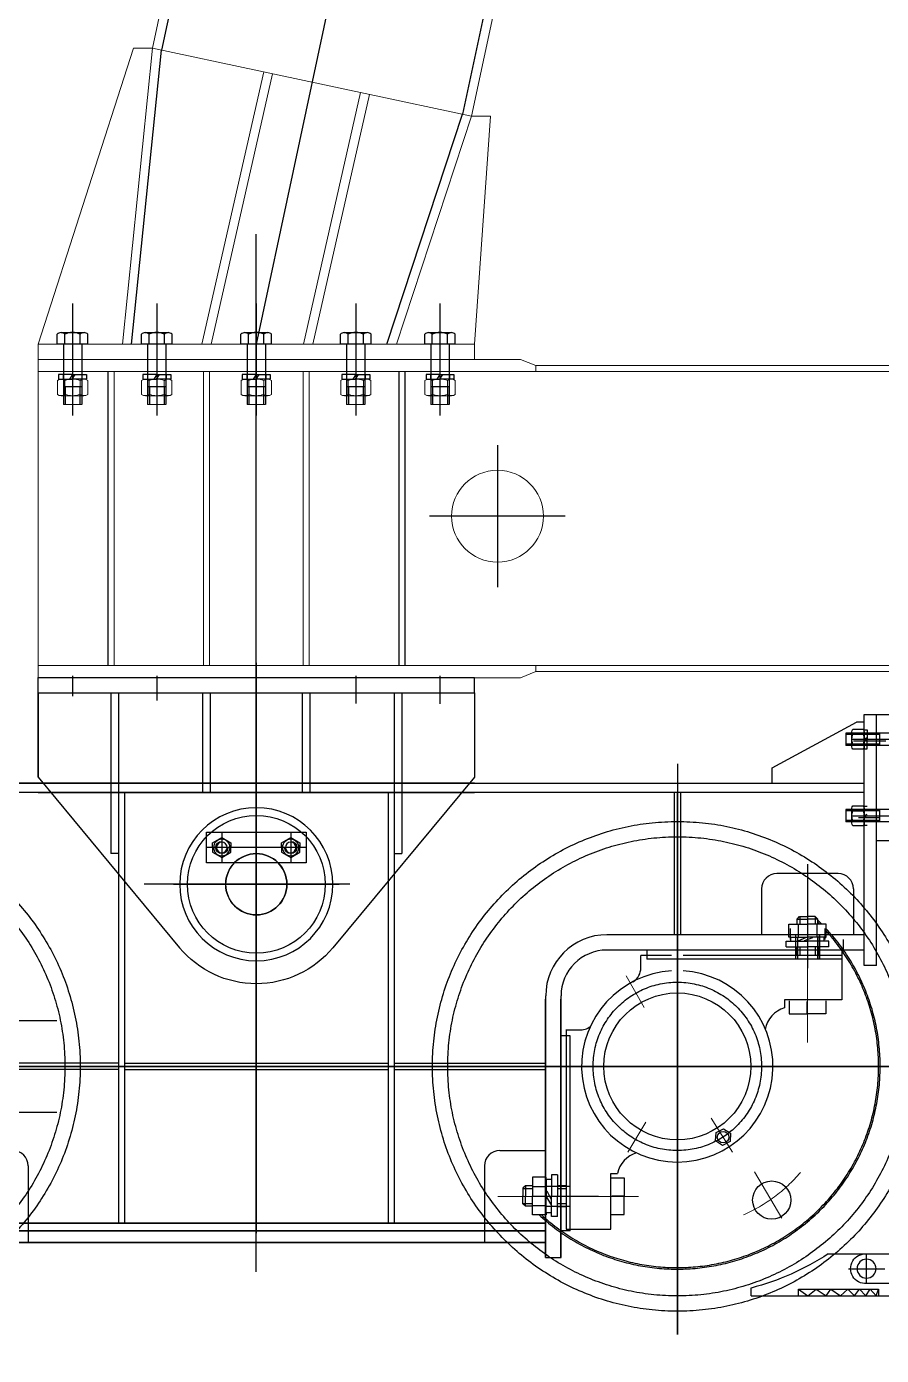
# Model space of a CAD drawing. Extents: x 1767995 to 4174245, y 542814 to 862564.
# Drawn here: x 2597387 to 2598503, y 821453 to 823190 of the extents above; entities that cross this region are included whole.
import ezdxf

# ---------------------------------------------------------------- set-up
doc = ezdxf.new("R2010")
doc.units = 0
doc.header["$LTSCALE"] = 3500
for name, pattern in [('CENTER', [2, 1.25, -0.25, 0.25, -0.25]), ('CENTER2', [1.125, 0.75, -0.125, 0.125, -0.125]), ('DASHDOT', [25.4, 12.7, -6.35, 0, -6.35]), ('DASHED', [0.75, 0.5, -0.25]), ('PHANTOM', [2.5, 1.25, -0.25, 0.25, -0.25, 0.25, -0.25])]:
    doc.linetypes.add(name, pattern=pattern)
for name, color, linetype, lineweight in [('1轮廓实线层', 7, 'Continuous', 30), ('5文本', 7, 'Continuous', 15), ('CENTER', 1, 'DASHDOT', 15)]:
    doc.layers.add(name, color=color, linetype=linetype, lineweight=lineweight)
for name, color, linetype in [('2中心线', 1, 'DASHED'), ('2点划线', 2, 'CENTER2'), ('2细线层', 4, 'Continuous'), ('3中心线层', 1, 'CENTER'), ('4虚线层', 6, 'DASHED'), ('8符号标注层', 31, 'Continuous'), ('9双点划线层', 6, 'PHANTOM'), ('dim', 7, 'Continuous'), ('MAINLIN', 7, 'Continuous'), ('PBZ', 7, 'Continuous'), ('PHANTOM', 1, 'PHANTOM')]:
    doc.layers.add(name, color=color, linetype=linetype)

# ---------------------------------------------------------------- blocks, each defined once
blk = doc.blocks.new('AA')
for p, q in [((9834.1, -6571.5), (6866.8, -20498.8)), ((10269.6, -6571.5), (7283.5, -20587.4)), ((6841.8, -20498.8), (6717.3, -20885.5)), ((6827.5, -20885.5), (6866.8, -20498.8)), ((6866.8, -20498.8), (6841.8, -20498.8)), ((7283.5, -20587.4), (6866.8, -20498.8)), ((7012, -20529.7), (6931.3, -20885.5)), ((7023.7, -20532.2), (6943.6, -20885.5)), ((7138.6, -20556.6), (7064.1, -20885.5)), ((7150.4, -20559.1), (7076.4, -20885.5)), ((7185.5, -20885.5), (7283.5, -20587.4)), ((7283.5, -20587.4), (7308.5, -20587.4)), ((7308.5, -20587.4), (7287.3, -20885.5)), ((6717.3, -20905.5), (6717.3, -20885.5)), ((6717.3, -20885.5), (7287.3, -20885.5)), ((6717.3, -20885.5), (6827.5, -20885.5)), ((7002.3, -20885.5), (7287.3, -20885.5)), ((7002.3, -20885.5), (7177.3, -20885.5)), ((7287.3, -20885.5), (7287.3, -20905.5)), ((7287.3, -20905.5), (6717.3, -20905.5))]:
    blk.add_line(p, q)
at = {"layer": '3中心线层'}
for p, q in [((10051.9, -6571.5), (7002.3, -20885.5)), ((6762.3, -20832.3), (6762.3, -20978.7)), ((6872.3, -20832.3), (6872.3, -20978.7)), ((7002.3, -20832.3), (7002.3, -20978.7)), ((7132.3, -20832.3), (7132.3, -20978.7)), ((7242.3, -20832.3), (7242.3, -20978.7))]:
    blk.add_line(p, q, dxfattribs=at)
at = {"layer": '4虚线层'}
for p, q in [((9846.4, -6571.5), (6878.5, -20501.3)), ((10257.4, -6571.5), (7271.7, -20584.9)), ((6839.5, -20885.5), (6878.5, -20501.3)), ((7172.9, -20885.5), (7271.7, -20584.9))]:
    blk.add_line(p, q, dxfattribs=at)
blk = doc.blocks.new('AAA')
for p, q in [((3450.8, -24771.8), (4080.8, -24771.8)), ((3450.8, -24771.8), (3450.8, -24787.8)), ((4080.8, -24771.8), (4100.8, -24779.8)), ((4100.8, -24779.8), (4100.8, -24787.8)), ((4100.8, -24779.8), (12170.8, -24779.8)), ((3450.8, -24787.8), (3450.8, -25171.8)), ((12820.8, -24787.8), (3450.8, -24787.8)), ((3541.9, -25171.8), (3541.9, -24787.8)), ((3549.9, -24787.8), (3549.9, -25171.8)), ((3666.6, -24787.8), (3666.6, -25171.8)), ((3674.6, -24787.8), (3674.6, -25171.8)), ((3796.9, -24787.8), (3796.9, -25171.8)), ((3804.9, -24787.8), (3804.9, -25171.8)), ((3921.9, -24787.8), (3921.9, -25171.8)), ((3929.9, -25171.8), (3929.9, -24787.8)), ((3450.8, -25187.8), (3450.8, -25171.8)), ((3450.8, -25171.8), (12820.8, -25171.8)), ((4080.8, -25187.8), (4100.8, -25179.8)), ((4100.8, -25179.8), (4100.8, -25171.8)), ((12170.7, -25179.8), (4100.9, -25179.8)), ((3450.8, -25187.8), (4080.8, -25187.8))]:
    blk.add_line(p, q)
blk.add_circle((4050.8, -24976.7), 60)
at = {"layer": '3中心线层'}
for p, q in [((3735.8, -25319.4), (3735.8, -24608.3)), ((4050.8, -24883.7), (4050.8, -25069.6)), ((4139.3, -24976.7), (3962.2, -24976.7))]:
    blk.add_line(p, q, dxfattribs=at)
at = {"layer": '4虚线层'}
for p, q in [((3541.9, -24787.8), (3541.9, -25171.8)), ((3921.9, -24787.8), (3921.9, -25171.8)), ((3929.9, -24787.8), (3929.9, -25171.8))]:
    blk.add_line(p, q, dxfattribs=at)
blk = doc.blocks.new('*U193')
at = {"layer": '1轮廓实线层'}
for p, q in [((0, 13.1), (-12, 6.2)), ((-12, 6.2), (-12, 0)), ((-12, -6.2), (-12, 0)), ((12, 6.2), (0, 13.1)), ((12, 0), (12, 6.2)), ((12, 0), (12, -6.2)), ((0, -13.1), (-12, -6.2)), ((12, -6.2), (0, -13.1))]:
    blk.add_line(p, q, dxfattribs=at)
blk.add_circle((0, 0), 10.8, dxfattribs=at)
at = {"layer": '3中心线层'}
for p, q in [((-13.7, 0), (14.5, 0)), ((0, 14.7), (0, -14.3))]:
    blk.add_line(p, q, dxfattribs=at)
blk = doc.blocks.new('*U194')
at = {"layer": '1轮廓实线层'}
for p, q in [((0, 13.1), (-12, 6.2)), ((-12, 6.2), (-12, 0)), ((-12, -6.2), (-12, 0)), ((12, 6.2), (0, 13.1)), ((12, 0), (12, 6.2)), ((12, 0), (12, -6.2)), ((0, -13.1), (-12, -6.2)), ((12, -6.2), (0, -13.1))]:
    blk.add_line(p, q, dxfattribs=at)
blk.add_circle((0, 0), 10.8, dxfattribs=at)
at = {"layer": '3中心线层'}
for p, q in [((-13.7, 0), (14.5, 0)), ((0, 14.7), (0, -14.3))]:
    blk.add_line(p, q, dxfattribs=at)
blk = doc.blocks.new('45TG54T')
for p, q in [((7658, 8504.1), (5954, 8504.1)), ((6310, 8504.1), (6310, 8318.1)), ((6318, 8504.1), (6318, 8318.1)), ((7410, 8504.1), (7410, 8318.1)), ((7418, 8504.1), (7418, 8318.1)), ((6104, 8398.1), (6184, 8398.1)), ((7624, 8398.1), (7544, 8398.1)), ((6084, 8378.1), (6084, 8318.1)), ((6204, 8378.1), (6204, 8318.1)), ((7524, 8378.1), (7524, 8318.1)), ((7644, 8378.1), (7644, 8318.1)), ((5977, 8318.1), (6406, 8318.1)), ((7658, 8318.1), (7322, 8318.1)), ((5977, 8298.1), (6406, 8298.1)), ((6099, 8286.1), (6354, 8286.1)), ((6354, 8298.1), (6354, 8286.1)), ((7658, 8298.1), (7322, 8298.1)), ((7374, 8298.1), (7374, 8286.1)), ((7629, 8286.1), (7374, 8286.1)), ((5969, 8278.1), (5977, 8278.1)), ((7674, 8278.1), (7658, 8278.1)), ((6466, 7896.1), (6466, 8238.1)), ((6486, 7896.1), (6486, 8238.1)), ((7242, 7896.1), (7242, 8238.1)), ((7262, 7896.1), (7262, 8238.1)), ((6454, 7931.1), (6454, 8186.1)), ((6454, 8186.1), (6466, 8186.1)), ((7274, 8186.1), (7262, 8186.1)), ((7274, 7931.1), (7274, 8186.1)), ((7044, 8049.1), (7044, 8041.1)), ((6546, 8036.1), (6486, 8036.1)), ((7182, 8036.1), (7242, 8036.1)), ((6566, 8016.1), (6566, 7916.1)), ((7162, 8016.1), (7162, 7916.1)), ((6454, 7931.1), (6466, 7931.1)), ((7274, 7931.1), (7262, 7931.1)), ((6486, 7896.1), (6466, 7896.1)), ((7242, 7896.1), (7262, 7896.1))]:
    blk.add_line(p, q)
for centre, radius, start, end in [((6104, 8378.1), 20, 90, 180), ((6184, 8378.1), 20, 0, 90), ((7544, 8378.1), 20, 90, 180), ((7624, 8378.1), 20, 0, 90), ((6406, 8238.1), 80, 0, 90), ((7322, 8238.1), 80, 90, 180), ((6406, 8238.1), 60, 0, 90), ((7322, 8238.1), 60, 90, 180), ((6546, 8016.1), 20, 0, 90), ((7182, 8016.1), 20, 90, 180)]:
    blk.add_arc(centre, radius, start, end)
at = {"layer": '1轮廓实线层'}
for p, q in [((7658, 8606.1), (7674, 8606.1)), ((5954, 8504.1), (5954, 8516.1)), ((6099, 8298.1), (6099, 8286.1)), ((6354, 8298.1), (6354, 8286.1)), ((7374, 8298.1), (7374, 8286.1)), ((7629, 8298.1), (7629, 8286.1)), ((6486, 7916.1), (7242, 7916.1))]:
    blk.add_line(p, q, dxfattribs=at)
for radius in [90, 40]:
    blk.add_circle((6864, 8384.1), radius, dxfattribs=at)
at = {"layer": '2中心线', "linetype": 'DASHED', "ltscale": 0.5}
for p, q in [((6144, 8409.9), (6144, 8274.3)), ((7584, 8410.4), (7584, 8274.3)), ((6417.1, 7976.1), (6503.9, 7976.1)), ((7310.8, 7976.1), (7224, 7976.1))]:
    blk.add_line(p, q, dxfattribs=at)
at = {"layer": '3中心线层'}
for p, q in [((6864, 7877.5), (6864, 8595.5)), ((7686.1, 8571.1), (7643.9, 8571.1)), ((6314, 8544.1), (6314, 7795.8)), ((7414, 8541.6), (7414, 7795.8)), ((7678.4, 8471.1), (7650.6, 8471.1)), ((5959.7, 8146.1), (7768.2, 8146.1))]:
    blk.add_line(p, q, dxfattribs=at)
at = {"layer": '3中心线层', "color": 0, "linetype": 'ByBlock'}
for p, q in [((7538, 8536.1), (7648, 8596.1)), ((7658, 8596.1), (7648, 8596.1)), ((7538, 8516.1), (7538, 8536.1))]:
    blk.add_line(p, q, dxfattribs=at)
at = {"layer": '3中心线层', "ltscale": 0.5}
blk.add_line((6755.9, 8384.1), (6972, 8384.1), dxfattribs=at)
at = {"layer": '4虚线层', "ltscale": 0.5}
for p, q in [((6684, 8504.1), (6684, 7941.1)), ((6692, 8504.1), (6692, 7941.1)), ((7036, 8504.1), (7036, 7941.1)), ((7044, 8504.1), (7044, 7941.1)), ((7568.5, 8318.1), (7568.5, 8286.1)), ((7599.5, 8318.1), (7599.5, 8286.1)), ((6692, 8150.1), (7036, 8150.1)), ((6692, 8142.1), (7036, 8142.1)), ((6454, 7989.1), (6486, 7989.1)), ((7274, 7989.1), (7242, 7989.1)), ((6454, 7963.1), (6486, 7963.1)), ((7274, 7963.1), (7242, 7963.1)), ((6486, 7941.1), (7242, 7941.1)), ((6486, 7931.1), (7242, 7931.1))]:
    blk.add_line(p, q, dxfattribs=at)
at = {"layer": '4虚线层'}
for p, q in [((6128.5, 8318.1), (6128.5, 8286.1)), ((6159.5, 8318.1), (6159.5, 8286.1))]:
    blk.add_line(p, q, dxfattribs=at)
at = {"layer": '9双点划线层'}
for centre, radius in [((6314, 8146.1), 320), ((7414, 8146.1), 320), ((6314, 8146.1), 300), ((7414, 8146.1), 300)]:
    blk.add_circle(centre, radius, dxfattribs=at)
at = {"layer": 'PBZ', "linetype": 'Continuous'}
for p, q in [((7658, 8278.1), (7658, 8606.1)), ((7674, 8278.1), (7674, 8606.1)), ((5954, 8516.1), (7658, 8516.1)), ((5969, 8278.1), (5969, 8504.1)), ((5977, 8278.1), (5977, 8504.1)), ((6684, 8150.1), (6486, 8150.1)), ((7044, 8150.1), (7242, 8150.1)), ((6684, 8142.1), (6486, 8142.1)), ((7044, 8142.1), (7242, 8142.1))]:
    blk.add_line(p, q, dxfattribs=at)
blk = doc.blocks.new('4TR3T')
at = {"layer": '1轮廓实线层'}
for p, q in [((-1598, 6920.1), (-2168, 6920.1)), ((-1598, 6900.1), (-2168, 6900.1)), ((-1598, 6900.1), (-1598, 6790.1)), ((-2168, 6790.1), (-1983.1, 6567.1)), ((-1598, 6790.1), (-1782.9, 6567.1)), ((-1943, 6770.1), (-1953, 6770.1)), ((-1823, 6770.1), (-1813, 6770.1)), ((-2063, 6690.1), (-2073, 6690.1)), ((-1703, 6690.1), (-1693, 6690.1))]:
    blk.add_line(p, q, dxfattribs=at)
for centre, radius in [((-1883, 6650.1), 100), ((-1928, 6698.1), 7), ((-1838, 6698.1), 7)]:
    blk.add_circle(centre, radius, dxfattribs=at)
blk.add_arc((-1883, 6650.1), 130, 219.6706, 320.3294, dxfattribs=at)
at = {"layer": '2细线层'}
for centre, start, end in [((-1928, 6698.1), 90, 0), ((-1838, 6698.1), 180, 90)]:
    blk.add_arc(centre, 8, start, end, dxfattribs=at)
at = {"layer": '3中心线层'}
for p, q in [((-1883, 6939.5), (-1883, 6508.5)), ((-2123, 6922.6), (-2123, 6886)), ((-2013, 6922.6), (-2013, 6886.5)), ((-1753, 6922.6), (-1753, 6890.1)), ((-1643, 6922.6), (-1643, 6896.1)), ((-1928, 6712.1), (-1928, 6684.1)), ((-1838, 6712.1), (-1838, 6684.1)), ((-1942, 6698.1), (-1914, 6698.1)), ((-1852, 6698.1), (-1824, 6698.1)), ((-2005.2, 6650.1), (-1736.6, 6650.1))]:
    blk.add_line(p, q, dxfattribs=at)
at = {"layer": 'PBZ', "linetype": 'Continuous'}
for p, q in [((-2168, 6900.1), (-2168, 6920.1)), ((-1598, 6790.1), (-1598, 6920.1)), ((-2168, 6900.1), (-2168, 6790.1)), ((-2073, 6900.1), (-2073, 6690.1)), ((-2063, 6900.1), (-2063, 6690.1)), ((-1953, 6900.1), (-1953, 6770.1)), ((-1943, 6900.1), (-1943, 6770.1)), ((-1823, 6900.1), (-1823, 6770.1)), ((-1813, 6900.1), (-1813, 6770.1)), ((-1703, 6900.1), (-1703, 6690.1)), ((-1693, 6900.1), (-1693, 6690.1))]:
    blk.add_line(p, q, dxfattribs=at)
blk.add_circle((-1883, 6650.1), 40, dxfattribs=at)
blk = doc.blocks.new('54统一5他')
h = blk.add_hatch(color=256)
edge = h.paths.add_edge_path()
edge.add_ellipse((-1357.8, 4717.4), major_axis=(4.82, 4.82), ratio=1, start_angle=135, end_angle=315, ccw=False)
edge.add_ellipse((-1357.8, 4717.4), major_axis=(4.82, 4.82), ratio=1, start_angle=-45, end_angle=135, ccw=False)
for p, q in [((-1560.3, 4759.1), (-1580.3, 4739.1)), ((-1225.3, 4759.1), (-1560.3, 4759.1)), ((-1290.3, 4759.1), (-1290.3, 4609.6)), ((-1250.3, 4759.1), (-1250.3, 4594.1)), ((-1225.3, 4594.1), (-1225.3, 4759.1)), ((-1580.3, 4739.1), (-1580.3, 4139.1)), ((-1260.3, 4726.6), (-1260.3, 4736.4)), ((-1260.3, 4716.8), (-1260.3, 4726.6)), ((-1250.3, 4739.7), (-1258.8, 4739.7)), ((-1250.3, 4733.1), (-1258.8, 4733.1)), ((-1250.3, 4739.7), (-1250.3, 4713.5)), ((-1250.3, 4734.6), (-1185.3, 4734.6)), ((-1229.3, 4734.6), (-1229.3, 4718.6)), ((-1229.3, 4733), (-1185.3, 4733)), ((-1207.1, 4726.6), (-1215.3, 4726.6)), ((-1213.3, 4739), (-1213.3, 4726.6)), ((-1209.2, 4739), (-1213.3, 4739)), ((-1209.2, 4726.6), (-1213.3, 4728.9)), ((-1213.3, 4726.6), (-1209.2, 4724.2)), ((-1213.3, 4714.2), (-1213.3, 4726.6)), ((-1209.2, 4726.6), (-1209.2, 4739)), ((-1209.2, 4736.4), (-1209.2, 4716.8)), ((-1209.2, 4726.6), (-1209.2, 4714.2)), ((-1193.3, 4726.6), (-1209.2, 4726.6)), ((-1194.4, 4739.7), (-1208, 4739.7)), ((-1194.4, 4733.1), (-1208, 4733.1)), ((-1193.3, 4716.8), (-1193.3, 4736.4)), ((-1185.3, 4734.6), (-1185.3, 4718.6)), ((-1316.7, 4719.1), (-1375.1, 4719.1)), ((-1250.3, 4720), (-1258.8, 4720)), ((-1250.3, 4713.5), (-1258.8, 4713.5)), ((-1250.3, 4718.6), (-1185.3, 4718.6)), ((-1229.3, 4720.2), (-1185.3, 4720.2)), ((-1209.2, 4714.2), (-1213.3, 4714.2)), ((-1194.4, 4720), (-1208, 4720)), ((-1208, 4713.5), (-1194.4, 4713.5)), ((-1403.6, 4604), (-1538.7, 4651.4)), ((-1250.3, 4639.7), (-1258.8, 4639.7)), ((-1250.3, 4639.7), (-1250.3, 4613.5)), ((-1209.2, 4639), (-1213.3, 4639)), ((-1209.2, 4626.6), (-1209.2, 4639)), ((-1194.4, 4639.7), (-1208, 4639.7)), ((-1430.1, 4626.6), (-1627.4, 4626.6)), ((-1548.8, 4626.6), (-1407.7, 4592.7)), ((-1260.3, 4626.6), (-1260.3, 4636.4)), ((-1260.3, 4616.8), (-1260.3, 4626.6)), ((-1250.3, 4633.1), (-1258.8, 4633.1)), ((-1250.3, 4620), (-1258.8, 4620)), ((-1250.3, 4634.6), (-1185.3, 4634.6)), ((-1229.3, 4634.6), (-1229.3, 4618.6)), ((-1229.3, 4633), (-1185.3, 4633)), ((-1229.3, 4620.2), (-1185.3, 4620.2)), ((-1209.2, 4626.6), (-1213.3, 4628.9)), ((-1213.3, 4626.6), (-1209.2, 4624.2)), ((-1209.2, 4636.4), (-1209.2, 4616.8)), ((-1209.2, 4626.6), (-1209.2, 4614.2)), ((-1193.3, 4626.6), (-1209.2, 4626.6)), ((-1194.4, 4633.1), (-1208, 4633.1)), ((-1194.4, 4620), (-1208, 4620)), ((-1193.3, 4616.8), (-1193.3, 4636.4)), ((-1185.3, 4634.6), (-1185.3, 4618.6)), ((-1250.3, 4609.6), (-1290.3, 4609.6)), ((-1250.3, 4613.5), (-1258.8, 4613.5)), ((-1250.3, 4618.6), (-1185.3, 4618.6)), ((-1209.2, 4614.2), (-1213.3, 4614.2)), ((-1208, 4613.5), (-1194.4, 4613.5)), ((-1411.2, 4581.3), (-1555.7, 4600.7)), ((-1428.2, 4592.7), (-1387.2, 4592.7)), ((-1416.2, 4592.7), (-1416.2, 4573.5)), ((-1398, 4592.7), (-1398, 4573.5)), ((-1310.3, 4589.6), (-1310.3, 4149.1)), ((-1225.3, 4594.1), (-1250.3, 4594.1)), ((-1420.3, 4573.5), (-1393.9, 4573.5)), ((-1420.3, 4573.5), (-1420.3, 4545.8)), ((-1393.9, 4573.5), (-1393.9, 4545.8)), ((-1420.3, 4545.8), (-1393.9, 4545.8)), ((-1420.3, 4537.8), (-1393.9, 4537.8)), ((-1564, 4531.8), (-1290.3, 4531.8)), ((-1564, 4531.8), (-1564, 4253.9)), ((-1290.3, 4531.8), (-1290.3, 4253.9)), ((-1564, 4253.9), (-1290.3, 4253.9)), ((-1549, 4175.6), (-1564, 4253.9)), ((-1290.3, 4253.9), (-1305.2, 4175.6)), ((-1315, 4167.5), (-1539.2, 4167.5)), ((-1419.5, 4136.3), (-1430.4, 4167.5)), ((-1388.9, 4152.9), (-1425.3, 4152.9)), ((-1394.7, 4136.3), (-1383.8, 4167.5)), ((-1560.3, 4119.1), (-1580.3, 4139.1)), ((-1394.7, 4136.3), (-1419.5, 4136.3)), ((-1340.3, 4119.1), (-1310.3, 4149.1)), ((-1340.3, 4119.1), (-1560.3, 4119.1)), ((-1340.3, 4119.1), (-1323.8, 4024.1)), ((-1260.3, 4054.1), (-1294.7, 4040)), ((-1162.2, 4054.1), (-1260.3, 4054.1)), ((-1212.4, 4015.4), (-1212.4, 4054.1)), ((-1294.7, 4040), (-1294.7, 3999.1)), ((-1188.9, 4034.7), (-1236.5, 4034.7)), ((-1323.8, 4024.1), (-1294.7, 4015.4)), ((-1294.7, 4015.4), (-1212.4, 4015.4)), ((-1061.7, 3999.1), (-1294.7, 3999.1)), ((-1123.7, 4007.9), (-1228.2, 4007.9)), ((-1228.2, 4007.9), (-1228.2, 3999.1)), ((-1224.9, 3999.1), (-1228.2, 4007.9)), ((-1217.2, 4007.9), (-1224.9, 3999.1)), ((-1211.3, 3999.1), (-1217.2, 4007.9)), ((-1203, 4007.9), (-1211.3, 3999.1)), ((-1196.6, 3999.1), (-1203, 4007.9)), ((-1188, 4007.9), (-1196.6, 3999.1)), ((-1178.3, 3999.1), (-1188, 4007.9)), ((-1165.6, 4007.9), (-1178.3, 3999.1)), ((-1159.5, 3999.1), (-1165.6, 4007.9)), ((-1146.4, 4007.9), (-1159.5, 3999.1)), ((-1135.5, 3999.1), (-1146.4, 4007.9)), ((-1123.7, 4007.9), (-1135.5, 3999.1)), ((-1123.7, 3999.1), (-1123.7, 4007.9)), ((-1061.7, 3999.1), (-1061.7, 4009.5))]:
    blk.add_line(p, q)
blk.add_lwpolyline([(-1485.8, 4722.4), (-1558.5, 4722.4), (-1558.5, 4705.5), (-1485.8, 4705.5)], close=True)
for centre, radius in [((-1357.8, 4717.4), 6.81), ((-1371.4, 4683.6), 7.97), ((-1548.8, 4626.6), 31.5), ((-1548.8, 4626.6), 26.7), ((-1407.7, 4592.7), 11.9), ((-1407.1, 4592.5), 6.1), ((-1407.1, 4152.9), 7.39), ((-1212.4, 4034.7), 12.4)]:
    blk.add_circle(centre, radius)
for centre, radius, start, end in [((-1255.9, 4736.4), 4.32, 130.7333, 229.2667), ((-1245.2, 4726.6), 15, 154.1739, 205.8261), ((-1204.1, 4736.4), 5.08, 139.9424, 220.0576), ((-1190.6, 4726.6), 18.5, 159.3402, 200.6598), ((-1198.3, 4736.4), 5.08, 319.9424, 40.0576), ((-1211.8, 4726.6), 18.5, 339.3402, 20.6598), ((-1255.9, 4716.8), 4.32, 130.7333, 229.2667), ((-1204.1, 4716.8), 5.08, 139.9424, 220.0576), ((-1198.3, 4716.8), 5.08, 319.9424, 40.0576), ((-1255.9, 4636.4), 4.32, 130.7333, 229.2667), ((-1204.1, 4636.4), 5.08, 139.9424, 220.0576), ((-1198.3, 4636.4), 5.08, 319.9424, 40.0576), ((-1245.2, 4626.6), 15, 154.1739, 205.8261), ((-1255.9, 4616.8), 4.32, 130.7333, 229.2667), ((-1190.6, 4626.6), 18.5, 159.3402, 200.6598), ((-1204.1, 4616.8), 5.08, 139.9424, 220.0576), ((-1211.8, 4626.6), 18.5, 339.3402, 20.6598), ((-1198.3, 4616.8), 5.08, 319.9424, 40.0576), ((-1290.3, 4589.6), 20, 90, 180), ((-1407.1, 4592.5), 9.1, 358.77, 181.23), ((-1539.2, 4177.5), 10, 190.7848, 270), ((-1315, 4177.5), 10, 270, 349.2152), ((-1168.9, 4162.2), 141.5, 177.205, 229.7921), ((-1210.9, 4034.7), 19.4, 265.7125, 94.2875), ((-977.8, 4334.3), 335.5, 236.6539, 255.526)]:
    blk.add_arc(centre, radius, start, end)
at = {"layer": '1轮廓实线层', "color": 1}
blk.add_line((-1271.7, 4756.6), (-1271.7, 4735.2), dxfattribs=at)
at = {"layer": '2点划线', "color": 1, "ltscale": 0.05}
for p, q in [((-1259.6, 4745.9), (-1283.7, 4745.9)), ((-1198.7, 4726.6), (-1285.5, 4726.6)), ((-1198.7, 4626.6), (-1285.5, 4626.6)), ((-1259.6, 4623.5), (-1283.7, 4623.5)), ((-1271.7, 4612.9), (-1271.7, 4634.2)), ((-1407.1, 4592.5), (-1407.1, 3921.4))]:
    blk.add_line(p, q, dxfattribs=at)
at = {"layer": '3中心线层'}
blk.add_line((-1316.7, 4604.1), (-1375.1, 4604.1), dxfattribs=at)
blk = doc.blocks.new('sdfsd4323423')
for p, q in [((4534839.6, 205253.6), (4534839.6, 205250.6)), ((4534949.6, 205253.6), (4534949.6, 205250.6)), ((4535079.6, 205253.6), (4535079.6, 205250.6)), ((4535209.6, 205253.6), (4535209.6, 205250.6)), ((4535319.6, 205253.6), (4535319.6, 205250.6)), ((4534838.1, 205246), (4534838.1, 205227.7)), ((4534872.7, 205247.6), (4534843, 205247.6)), ((4534847.9, 205246), (4534847.9, 205227.7)), ((4534867.7, 205246), (4534867.7, 205227.7)), ((4534877.6, 205227.7), (4534877.6, 205246)), ((4534948.1, 205246), (4534948.1, 205227.7)), ((4534982.7, 205247.6), (4534953, 205247.6)), ((4534957.9, 205246), (4534957.9, 205227.7)), ((4534977.7, 205246), (4534977.7, 205227.7)), ((4534987.6, 205227.7), (4534987.6, 205246)), ((4535078.1, 205246), (4535078.1, 205227.7)), ((4535112.7, 205247.6), (4535083, 205247.6)), ((4535087.9, 205246), (4535087.9, 205227.7)), ((4535107.7, 205246), (4535107.7, 205227.7)), ((4535117.6, 205227.7), (4535117.6, 205246)), ((4535208.1, 205246), (4535208.1, 205227.7)), ((4535242.7, 205247.6), (4535213, 205247.6)), ((4535217.9, 205246), (4535217.9, 205227.7)), ((4535237.7, 205246), (4535237.7, 205227.7)), ((4535247.6, 205227.7), (4535247.6, 205246)), ((4535318.1, 205246), (4535318.1, 205227.7)), ((4535352.7, 205247.6), (4535323, 205247.6)), ((4535327.9, 205246), (4535327.9, 205227.7)), ((4535347.7, 205246), (4535347.7, 205227.7)), ((4535357.6, 205227.7), (4535357.6, 205246)), ((4534843, 205226.1), (4534872.7, 205226.1)), ((4534953, 205226.1), (4534982.7, 205226.1)), ((4535083, 205226.1), (4535112.7, 205226.1)), ((4535213, 205226.1), (4535242.7, 205226.1)), ((4535323, 205226.1), (4535352.7, 205226.1)), ((4534845.8, 205214.5), (4534869.8, 205214.5)), ((4534955.8, 205214.5), (4534979.8, 205214.5)), ((4535085.8, 205214.5), (4535109.8, 205214.5)), ((4535215.8, 205214.5), (4535239.8, 205214.5)), ((4535325.8, 205214.5), (4535349.8, 205214.5)), ((4534767.8, 204707.6), (4534812.8, 204707.6)), ((4535495.8, 204099.6), (4535495.8, 204437.6)), ((4535479.8, 204099.6), (4535495.8, 204099.6))]:
    blk.add_line(p, q)
for centre, radius, start, end in [((4534843, 205239.2), 8.38, 53.8705, 126.1295), ((4534857.8, 205216.5), 31.1, 71.475, 108.525), ((4534872.7, 205239.2), 8.38, 53.8705, 126.1295), ((4534953, 205239.2), 8.38, 53.8705, 126.1295), ((4534967.8, 205216.5), 31.1, 71.475, 108.525), ((4534982.7, 205239.2), 8.38, 53.8705, 126.1295), ((4535083, 205239.2), 8.38, 53.8705, 126.1295), ((4535097.8, 205216.5), 31.1, 71.475, 108.525), ((4535112.7, 205239.2), 8.38, 53.8705, 126.1295), ((4535213, 205239.2), 8.38, 53.8705, 126.1295), ((4535227.8, 205216.5), 31.1, 71.475, 108.525), ((4535242.7, 205239.2), 8.38, 53.8705, 126.1295), ((4535323, 205239.2), 8.38, 53.8705, 126.1295), ((4535337.8, 205216.5), 31.1, 71.475, 108.525), ((4535352.7, 205239.2), 8.38, 53.8705, 126.1295), ((4534843, 205234.5), 8.38, 233.8705, 306.1295), ((4534857.8, 205257.2), 31.1, 251.475, 288.525), ((4534872.7, 205234.5), 8.38, 233.8705, 306.1295), ((4534953, 205234.5), 8.38, 233.8705, 306.1295), ((4534967.8, 205257.2), 31.1, 251.475, 288.525), ((4534982.7, 205234.5), 8.38, 233.8705, 306.1295), ((4535083, 205234.5), 8.38, 233.8705, 306.1295), ((4535097.8, 205257.2), 31.1, 251.475, 288.525), ((4535112.7, 205234.5), 8.38, 233.8705, 306.1295), ((4535213, 205234.5), 8.38, 233.8705, 306.1295), ((4535227.8, 205257.2), 31.1, 251.475, 288.525), ((4535242.7, 205234.5), 8.38, 233.8705, 306.1295), ((4535323, 205234.5), 8.38, 233.8705, 306.1295), ((4535337.8, 205257.2), 31.1, 251.475, 288.525), ((4535352.7, 205234.5), 8.38, 233.8705, 306.1295)]:
    blk.add_arc(centre, radius, start, end)
at = {"layer": '1轮廓实线层'}
for p, q in [((4534837.8, 205293.6), (4534837.8, 205306.3)), ((4534842.8, 205308.6), (4534857.8, 205308.6)), ((4534847.8, 205293.6), (4534847.8, 205306.3)), ((4534857.8, 205308.6), (4534872.8, 205308.6)), ((4534867.8, 205293.6), (4534867.8, 205306.3)), ((4534877.8, 205293.6), (4534877.8, 205306.3)), ((4534947.8, 205293.6), (4534947.8, 205306.3)), ((4534952.8, 205308.6), (4534967.8, 205308.6)), ((4534957.8, 205293.6), (4534957.8, 205306.3)), ((4534967.8, 205308.6), (4534982.8, 205308.6)), ((4534977.8, 205293.6), (4534977.8, 205306.3)), ((4534987.8, 205293.6), (4534987.8, 205306.3)), ((4535077.8, 205293.6), (4535077.8, 205306.3)), ((4535082.8, 205308.6), (4535097.8, 205308.6)), ((4535087.8, 205293.6), (4535087.8, 205306.3)), ((4535097.8, 205308.6), (4535112.8, 205308.6)), ((4535107.8, 205293.6), (4535107.8, 205306.3)), ((4535117.8, 205293.6), (4535117.8, 205306.3)), ((4535207.8, 205293.6), (4535207.8, 205306.3)), ((4535212.8, 205308.6), (4535227.8, 205308.6)), ((4535217.8, 205293.6), (4535217.8, 205306.3)), ((4535227.8, 205308.6), (4535242.8, 205308.6)), ((4535237.8, 205293.6), (4535237.8, 205306.3)), ((4535247.8, 205293.6), (4535247.8, 205306.3)), ((4535317.8, 205293.6), (4535317.8, 205306.3)), ((4535322.8, 205308.6), (4535337.8, 205308.6)), ((4535327.8, 205293.6), (4535327.8, 205306.3)), ((4535337.8, 205308.6), (4535352.8, 205308.6)), ((4535347.8, 205293.6), (4535347.8, 205306.3)), ((4535357.8, 205293.6), (4535357.8, 205306.3)), ((4534877.8, 205293.6), (4534837.8, 205293.6)), ((4534845.8, 205293.6), (4534845.8, 205214.5)), ((4534869.8, 205293.6), (4534869.8, 205214.5)), ((4534987.8, 205293.6), (4534947.8, 205293.6)), ((4534955.8, 205293.6), (4534955.8, 205214.5)), ((4534979.8, 205293.6), (4534979.8, 205214.5)), ((4535117.8, 205293.6), (4535077.8, 205293.6)), ((4535085.8, 205293.6), (4535085.8, 205214.5)), ((4535109.8, 205293.6), (4535109.8, 205214.5)), ((4535247.8, 205293.6), (4535207.8, 205293.6)), ((4535215.8, 205293.6), (4535215.8, 205214.5)), ((4535239.8, 205293.6), (4535239.8, 205214.5)), ((4535357.8, 205293.6), (4535317.8, 205293.6)), ((4535325.8, 205293.6), (4535325.8, 205214.5)), ((4535349.8, 205293.6), (4535349.8, 205214.5)), ((4534839.6, 205253.6), (4534839.6, 205247.6)), ((4534857.8, 205253.6), (4534839.6, 205253.6)), ((4534857.8, 205253.6), (4534853.9, 205247.6)), ((4534857.5, 205247.6), (4534861.4, 205253.6)), ((4534857.8, 205253.6), (4534876.1, 205253.6)), ((4534876.1, 205253.6), (4534876.1, 205247.6)), ((4534949.6, 205253.6), (4534949.6, 205247.6)), ((4534967.8, 205253.6), (4534949.6, 205253.6)), ((4534967.8, 205253.6), (4534963.9, 205247.6)), ((4534967.5, 205247.6), (4534971.4, 205253.6)), ((4534967.8, 205253.6), (4534986.1, 205253.6)), ((4534986.1, 205253.6), (4534986.1, 205247.6)), ((4535079.6, 205253.6), (4535079.6, 205247.6)), ((4535097.8, 205253.6), (4535079.6, 205253.6)), ((4535097.8, 205253.6), (4535093.9, 205247.6)), ((4535097.5, 205247.6), (4535101.4, 205253.6)), ((4535097.8, 205253.6), (4535116.1, 205253.6)), ((4535116.1, 205253.6), (4535116.1, 205247.6)), ((4535209.6, 205253.6), (4535209.6, 205247.6)), ((4535227.8, 205253.6), (4535209.6, 205253.6)), ((4535227.8, 205253.6), (4535223.9, 205247.6)), ((4535227.5, 205247.6), (4535231.4, 205253.6)), ((4535227.8, 205253.6), (4535246.1, 205253.6)), ((4535246.1, 205253.6), (4535246.1, 205247.6)), ((4535319.6, 205253.6), (4535319.6, 205247.6)), ((4535337.8, 205253.6), (4535319.6, 205253.6)), ((4535337.8, 205253.6), (4535333.9, 205247.6)), ((4535337.5, 205247.6), (4535341.4, 205253.6)), ((4535337.8, 205253.6), (4535356.1, 205253.6)), ((4535356.1, 205253.6), (4535356.1, 205247.6)), ((4534839.6, 205247.6), (4534857.5, 205247.6)), ((4534869.8, 205237.6), (4534845.8, 205237.6)), ((4534876.1, 205247.6), (4534857.5, 205247.6)), ((4534949.6, 205247.6), (4534967.5, 205247.6)), ((4534979.8, 205237.6), (4534955.8, 205237.6)), ((4534986.1, 205247.6), (4534967.5, 205247.6)), ((4535079.6, 205247.6), (4535097.5, 205247.6)), ((4535109.8, 205237.6), (4535085.8, 205237.6)), ((4535116.1, 205247.6), (4535097.5, 205247.6)), ((4535209.6, 205247.6), (4535227.5, 205247.6)), ((4535239.8, 205237.6), (4535215.8, 205237.6)), ((4535246.1, 205247.6), (4535227.5, 205247.6)), ((4535319.6, 205247.6), (4535337.5, 205247.6)), ((4535349.8, 205237.6), (4535325.8, 205237.6)), ((4535356.1, 205247.6), (4535337.5, 205247.6)), ((4535032.8, 204615.8), (4535032.8, 204655.8)), ((4535032.8, 204655.8), (4535162.8, 204655.8)), ((4535162.8, 204655.8), (4535162.8, 204615.8)), ((4535162.8, 204615.8), (4535032.8, 204615.8)), ((4535475.8, 204119.6), (4534719.8, 204119.6))]:
    blk.add_line(p, q, dxfattribs=at)
for centre, radius, start, end in [((4534842.8, 205301.9), 6.68, 41.5231, 138.4769), ((4534857.8, 205285.3), 23.3, 64.627, 115.373), ((4534872.8, 205301.9), 6.68, 41.5231, 138.4769), ((4534952.8, 205301.9), 6.68, 41.5231, 138.4769), ((4534967.8, 205285.3), 23.3, 64.627, 115.373), ((4534982.8, 205301.9), 6.68, 41.5231, 138.4769), ((4535082.8, 205301.9), 6.68, 41.5231, 138.4769), ((4535097.8, 205285.3), 23.3, 64.627, 115.373), ((4535112.8, 205301.9), 6.68, 41.5231, 138.4769), ((4535212.8, 205301.9), 6.68, 41.5231, 138.4769), ((4535227.8, 205285.3), 23.3, 64.627, 115.373), ((4535242.8, 205301.9), 6.68, 41.5231, 138.4769), ((4535322.8, 205301.9), 6.68, 41.5231, 138.4769), ((4535337.8, 205285.3), 23.3, 64.627, 115.373), ((4535352.8, 205301.9), 6.68, 41.5231, 138.4769)]:
    blk.add_arc(centre, radius, start, end, dxfattribs=at)
at = {"layer": '2中心线', "linetype": 'DASHED', "ltscale": 0.5}
for p, q in [((4535097.8, 204829.6), (4535097.8, 204131.6)), ((4535817.8, 204613.4), (4535817.8, 204477.8)), ((4534707.5, 204409.6), (4534837.4, 204409.6)), ((4534707.5, 204289.6), (4534837.4, 204289.6)), ((4535544.7, 204179.6), (4535457.9, 204179.6))]:
    blk.add_line(p, q, dxfattribs=at)
at = {"layer": '2细线层'}
for p, q in [((4534848.2, 205237.6), (4534848.2, 205214.5)), ((4534867.4, 205237.6), (4534867.4, 205214.5)), ((4534958.2, 205237.6), (4534958.2, 205214.5)), ((4534977.4, 205237.6), (4534977.4, 205214.5)), ((4535088.2, 205237.6), (4535088.2, 205214.5)), ((4535107.4, 205237.6), (4535107.4, 205214.5)), ((4535218.2, 205237.6), (4535218.2, 205214.5)), ((4535237.4, 205237.6), (4535237.4, 205214.5)), ((4535328.2, 205237.6), (4535328.2, 205214.5)), ((4535347.4, 205237.6), (4535347.4, 205214.5))]:
    blk.add_line(p, q, dxfattribs=at)
at = {"layer": '3中心线层'}
for p, q in [((4534857.8, 205255.7), (4534857.8, 205245.5)), ((4534967.8, 205255.7), (4534967.8, 205245.5)), ((4535097.8, 205255.7), (4535097.8, 205245.5)), ((4535227.8, 205255.7), (4535227.8, 205245.5)), ((4535337.8, 205255.7), (4535337.8, 205245.5)), ((4534857.8, 205247.6), (4534857.8, 205226.1)), ((4534967.8, 205247.6), (4534967.8, 205226.1)), ((4535097.8, 205247.6), (4535097.8, 205226.1)), ((4535227.8, 205247.6), (4535227.8, 205226.1)), ((4535337.8, 205247.6), (4535337.8, 205226.1)), ((4535097.8, 204081), (4535097.8, 204798.9)), ((4535052.8, 204655.8), (4535052.8, 204615.8)), ((4535142.8, 204655.8), (4535142.8, 204615.8)), ((4535162.8, 204635.8), (4535032.8, 204635.8)), ((4536002, 204349.6), (4534193.6, 204349.6))]:
    blk.add_line(p, q, dxfattribs=at)
at = {"layer": '3中心线层', "ltscale": 0.2}
blk.add_line((4535647.8, 204707.6), (4535647.8, 203999.2), dxfattribs=at)
at = {"layer": '4虚线层'}
for p, q in [((4534845.6, 205253.6), (4534845.6, 205247.6)), ((4534870.1, 205253.6), (4534870.1, 205247.6)), ((4534955.6, 205253.6), (4534955.6, 205247.6)), ((4534980.1, 205253.6), (4534980.1, 205247.6)), ((4535085.6, 205253.6), (4535085.6, 205247.6)), ((4535110.1, 205253.6), (4535110.1, 205247.6)), ((4535215.6, 205253.6), (4535215.6, 205247.6)), ((4535240.1, 205253.6), (4535240.1, 205247.6)), ((4535325.6, 205253.6), (4535325.6, 205247.6)), ((4535350.1, 205253.6), (4535350.1, 205247.6)), ((4535802.3, 204521.6), (4535802.3, 204489.6)), ((4535804.8, 204517.6), (4535804.8, 204489.6)), ((4535830.8, 204517.6), (4535830.8, 204489.6)), ((4535833.3, 204521.6), (4535833.3, 204489.6)), ((4535507.8, 204192.6), (4535479.8, 204192.6)), ((4535507.8, 204192.6), (4535479.8, 204192.6)), ((4535507.8, 204166.6), (4535479.8, 204166.6)), ((4535507.8, 204166.6), (4535479.8, 204166.6))]:
    blk.add_line(p, q, dxfattribs=at)
at = {"layer": '4虚线层', "ltscale": 0.5}
for p, q in [((4535382.8, 204719.6), (4534812.8, 204719.6)), ((4534812.8, 204707.6), (4535382.8, 204707.6)), ((4535507.8, 204192.6), (4535475.8, 204192.6)), ((4535507.8, 204166.6), (4535475.8, 204166.6)), ((4535475.8, 204144.6), (4534719.8, 204144.6)), ((4535475.8, 204134.6), (4534719.8, 204134.6))]:
    blk.add_line(p, q, dxfattribs=at)
at = {"layer": '4虚线层', "ltscale": 0.01}
for p, q in [((4535795.3, 204529.6), (4535795.3, 204515.6)), ((4535477.8, 204167.1), (4535491.8, 204167.1))]:
    blk.add_line(p, q, dxfattribs=at)
at = {"layer": '4虚线层', "ltscale": 0.1}
for p, q in [((4535840.3, 204529.6), (4535840.3, 204515.6)), ((4535864.8, 204499.6), (4535864.8, 204515.6))]:
    blk.add_line(p, q, dxfattribs=at)
at = {"layer": '4虚线层', "ltscale": 0.5}
for radius, start, end in [(265, 227.0573, 42.7604), (263, 227.5276, 42.2871)]:
    blk.add_arc((4535647.8, 204349.6), radius, start, end, dxfattribs=at)
at = {"layer": '8符号标注层', "color": 7}
blk.add_line((4535097.8, 204547.6), (4535097.8, 204637.6), dxfattribs=at)
at = {"layer": 'CENTER'}
for p, q in [((4535817.8, 204380.7), (4535817.8, 204554.6)), ((4535604.7, 204426.4), (4535581.1, 204467.7)), ((4535692.2, 204281.7), (4535719.8, 204237.6)), ((4535606.9, 204276.7), (4535583.3, 204237.5)), ((4535784.3, 204151.3), (4535748.5, 204211.6)), ((4535597.3, 204179.6), (4535413.5, 204179.6))]:
    blk.add_line(p, q, dxfattribs=at)
blk.add_arc((4535647.8, 204349.6), 212.5, 294.0678, 319.189, dxfattribs=at)
at = {"layer": 'dim'}
for p, q in [((4535808, 204545.2), (4535808, 204535.9)), ((4535827.7, 204545.2), (4535827.7, 204535.9)), ((4535808, 204505.4), (4535808, 204495.1)), ((4535827.7, 204505.4), (4535827.7, 204495.1)), ((4535446.5, 204190), (4535458.1, 204190)), ((4535491.3, 204190), (4535501.6, 204190)), ((4535446.5, 204170.3), (4535458.1, 204170.3)), ((4535491.3, 204170.3), (4535501.6, 204170.3))]:
    blk.add_line(p, q, dxfattribs=at)
at = {"layer": 'MAINLIN'}
for p, q in [((4535804.4, 204542), (4535807.6, 204545.6)), ((4535804.4, 204542), (4535818.3, 204542)), ((4535804.4, 204535.5), (4535804.4, 204542)), ((4535807.6, 204545.6), (4535817.9, 204545.6)), ((4535831.3, 204542), (4535817.4, 204542)), ((4535828.1, 204545.6), (4535817.8, 204545.6)), ((4535831.3, 204542), (4535828.1, 204545.6)), ((4535831.3, 204535.5), (4535831.3, 204542)), ((4535793.3, 204535.5), (4535817.9, 204535.5)), ((4535793.3, 204518.4), (4535793.3, 204535.5)), ((4535805.6, 204535.1), (4535805.6, 204518.8)), ((4535842.4, 204535.5), (4535817.8, 204535.5)), ((4535830.1, 204535.1), (4535830.1, 204518.8)), ((4535842.4, 204518.4), (4535842.4, 204535.5)), ((4535790.1, 204513.2), (4535817.4, 204513.2)), ((4535790.1, 204505.6), (4535790.1, 204513.2)), ((4535790.1, 204505.6), (4535817.4, 204505.6)), ((4535796.1, 204518.4), (4535793.3, 204518.4)), ((4535796.1, 204518.4), (4535818.1, 204518.4)), ((4535796.1, 204513.2), (4535796.1, 204518.4)), ((4535804, 204505), (4535804, 204494.7)), ((4535816.2, 204518), (4535805.4, 204513.4)), ((4535824.5, 204517.7), (4535813.4, 204513.8)), ((4535839.5, 204518.4), (4535817.6, 204518.4)), ((4535845.6, 204513.2), (4535818.3, 204513.2)), ((4535845.6, 204505.6), (4535818.3, 204505.6)), ((4535831.7, 204505), (4535831.7, 204494.7)), ((4535839.5, 204513.2), (4535839.5, 204518.4)), ((4535839.5, 204518.4), (4535842.4, 204518.4)), ((4535845.6, 204505.6), (4535845.6, 204513.2)), ((4535600.1, 204478.7), (4535600.1, 204494.6)), ((4535640.3, 204494.6), (4535600.1, 204494.6)), ((4535862.8, 204494.6), (4535655.3, 204494.6)), ((4535862.8, 204494.6), (4535862.8, 204436.6)), ((4535862.8, 204436.6), (4535787.8, 204436.6)), ((4535787.8, 204436.6), (4535787.8, 204425.9)), ((4535793.9, 204435.1), (4535793.9, 204418.4)), ((4535841.8, 204435.1), (4535841.8, 204418.4)), ((4535793.9, 204418.4), (4535818.1, 204418.4)), ((4535817.6, 204418.4), (4535817.6, 204434.4)), ((4535841.8, 204418.4), (4535817.6, 204418.4)), ((4535502.8, 204397.6), (4535502.8, 204136.9)), ((4535502.9, 204397.5), (4535519, 204397.5)), ((4535560.8, 204136.9), (4535560.8, 204209.6)), ((4535560.8, 204209.6), (4535569.7, 204209.6)), ((4535449.7, 204193.6), (4535446.1, 204190.4)), ((4535449.7, 204193.6), (4535449.7, 204179.7)), ((4535458.5, 204193.6), (4535449.7, 204193.6)), ((4535458.5, 204204.7), (4535458.5, 204180.1)), ((4535476.7, 204204.7), (4535458.5, 204204.7)), ((4535458.9, 204192.4), (4535476.2, 204192.4)), ((4535476.7, 204201.9), (4535476.7, 204204.7)), ((4535476.7, 204201.9), (4535476.7, 204179.9)), ((4535483.5, 204201.9), (4535476.7, 204201.9)), ((4535483.5, 204207.9), (4535483.5, 204180.6)), ((4535491.1, 204207.9), (4535483.5, 204207.9)), ((4535491.1, 204207.9), (4535491.1, 204180.6)), ((4535491.7, 204194), (4535502, 204194)), ((4535561.6, 204204.1), (4535578.3, 204204.1)), ((4535578.3, 204204.1), (4535578.3, 204179.9)), ((4535446.1, 204190.4), (4535446.1, 204180.1)), ((4535446.1, 204169.9), (4535446.1, 204180.2)), ((4535449.7, 204166.7), (4535449.7, 204180.6)), ((4535458.5, 204155.6), (4535458.5, 204180.2)), ((4535476.7, 204158.4), (4535476.7, 204180.4)), ((4535477, 204178.5), (4535483.4, 204167.8)), ((4535477.4, 204186.8), (4535483, 204175.7)), ((4535483.5, 204153.3), (4535483.5, 204180.6)), ((4535491.1, 204153.3), (4535491.1, 204180.6)), ((4535578.3, 204179.9), (4535562.4, 204179.9)), ((4535578.3, 204156.2), (4535578.3, 204180.4)), ((4535449.7, 204166.7), (4535446.1, 204169.9)), ((4535458.5, 204166.7), (4535449.7, 204166.7)), ((4535458.9, 204167.9), (4535476.2, 204167.9)), ((4535476.7, 204158.4), (4535476.7, 204155.6)), ((4535483.5, 204158.4), (4535476.7, 204158.4)), ((4535491.7, 204166.3), (4535502, 204166.3)), ((4535476.7, 204155.6), (4535458.5, 204155.6)), ((4535491.1, 204153.3), (4535483.5, 204153.3)), ((4535561.6, 204156.2), (4535578.3, 204156.2)), ((4535502.8, 204136.9), (4535560.8, 204136.9))]:
    blk.add_line(p, q, dxfattribs=at)
blk.add_lwpolyline([(4535717.3, 204262.1), (4535716.7, 204251.2), (4535707, 204246.2), (4535697.8, 204252.2), (4535698.4, 204263.1), (4535708.1, 204268.1)], close=True, dxfattribs=at)
for centre, radius in [((4535647.8, 204349.6), 96), ((4535707.6, 204257.1), 7.54), ((4535771.2, 204174.8), 25)]:
    blk.add_circle(centre, radius, dxfattribs=at)
for centre, radius, start, end in [((4535647.8, 204349.6), 265, 44.5674, 46.1937), ((4535647.8, 204349.6), 263, 44.9982, 45.7743), ((4535647.8, 204349.6), 125, 93.4398, 86.5602), ((4535578.4, 204478.4), 21.7, 303.1468, 0.6766), ((4535797.3, 204392.1), 35.1, 105.473, 170.4839), ((4535521.7, 204416.8), 19.5, 263.157, 310.0893), ((4535605, 204201.8), 36.3, 106.7143, 167.3931)]:
    blk.add_arc(centre, radius, start, end, dxfattribs=at)
at = {"layer": 'PBZ', "linetype": 'Continuous'}
for p, q in [((4534812.8, 204719.6), (4534767.8, 204719.6)), ((4535643.8, 204707.6), (4535643.8, 204521.6)), ((4535651.8, 204707.6), (4535651.8, 204521.6)), ((4535607.8, 204501.6), (4535607.8, 204489.6)), ((4535607.8, 204501.6), (4535607.8, 204489.6)), ((4535862.8, 204489.6), (4535607.8, 204489.6)), ((4535475.8, 204099.6), (4535475.8, 204437.6)), ((4535495.8, 204099.6), (4535495.8, 204437.6)), ((4535507.8, 204134.6), (4535507.8, 204389.6)), ((4534917.8, 204353.6), (4534719.8, 204353.6)), ((4535277.8, 204353.6), (4535475.8, 204353.6)), ((4534917.8, 204345.6), (4534719.8, 204345.6)), ((4535277.8, 204345.6), (4535475.8, 204345.6)), ((4535475.8, 204099.6), (4535495.8, 204099.6))]:
    blk.add_line(p, q, dxfattribs=at)
at = {"layer": 'PHANTOM'}
blk.add_circle((4535647.8, 204349.6), 110, dxfattribs=at)
for name, p in [('AA', (4528095.5, 226179)), ('AAA', (4531362.1, 230045.3))]:
    blk.add_blockref(name, p)
at = {"layer": '1轮廓实线层', "xscale": -1}
for name, p in [('4TR3T', (4533214.8, 197937.5)), ('54统一5他', (4534682.6, 200050.5)), ('*U194', (4535052.8, 204635.6)), ('*U193', (4535142.8, 204635.6))]:
    blk.add_blockref(name, p, dxfattribs=at)
at = {"layer": '1轮廓实线层'}
blk.add_blockref('45TG54T', (4528233.9, 196203.5), dxfattribs=at)

msp = doc.modelspace()

# ---------------------------------------------------------------- block references
at = {"layer": '5文本'}
msp.add_blockref('sdfsd4323423', (-1937411.2, 617481.6), dxfattribs=at)

doc.saveas('drawing.dxf')
